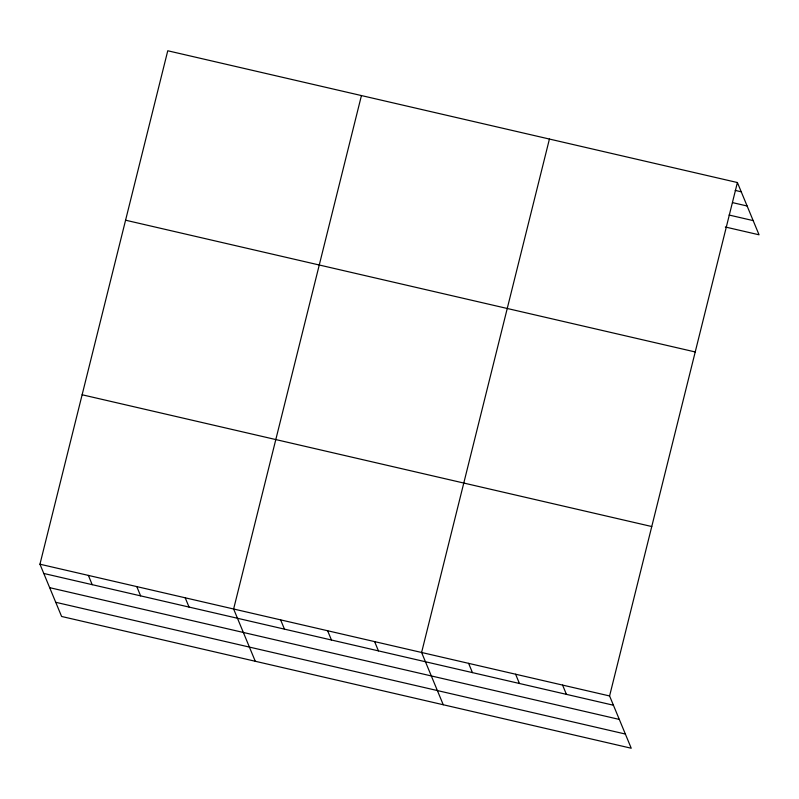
<?xml version="1.0" encoding="UTF-8"?>
<svg xmlns="http://www.w3.org/2000/svg" width="799" height="799" viewBox="0 0 799 799"><rect width="100%" height="100%" fill="white"/><g stroke="black" fill="none" stroke-linecap="round" stroke-linejoin="round"><path stroke-width="1.2" d="M737.397 182.532L609.587 695.959L631.24 748.234L61.603 616.468L39.95 564.204L167.76 50.766L737.397 182.532L759.05 234.796L725.312 226.996M361.438 95.57L233.628 608.998L255.28 661.272M549.422 139.046L421.602 652.483L443.255 704.748M735.21 190.402L741.242 191.8M732.653 202.646L747.115 205.992M729.078 215.031L753.177 220.604M125.583 220.204L695.22 351.959M82.127 394.766L651.764 526.531M39.95 564.204L609.587 695.959M43.795 573.472L613.422 705.227M49.668 587.664L619.305 719.42M55.72 602.286L625.357 734.041M562.586 685.093L566.431 694.361M515.595 674.216L519.44 683.495M468.604 663.35L472.439 672.618M374.611 641.607L378.446 650.885M327.62 630.741L331.455 640.009M280.619 619.874L284.464 629.143M185.208 597.802L189.043 607.07M136.789 586.606L140.624 595.874M88.369 575.4L92.205 584.678"/></g></svg>
